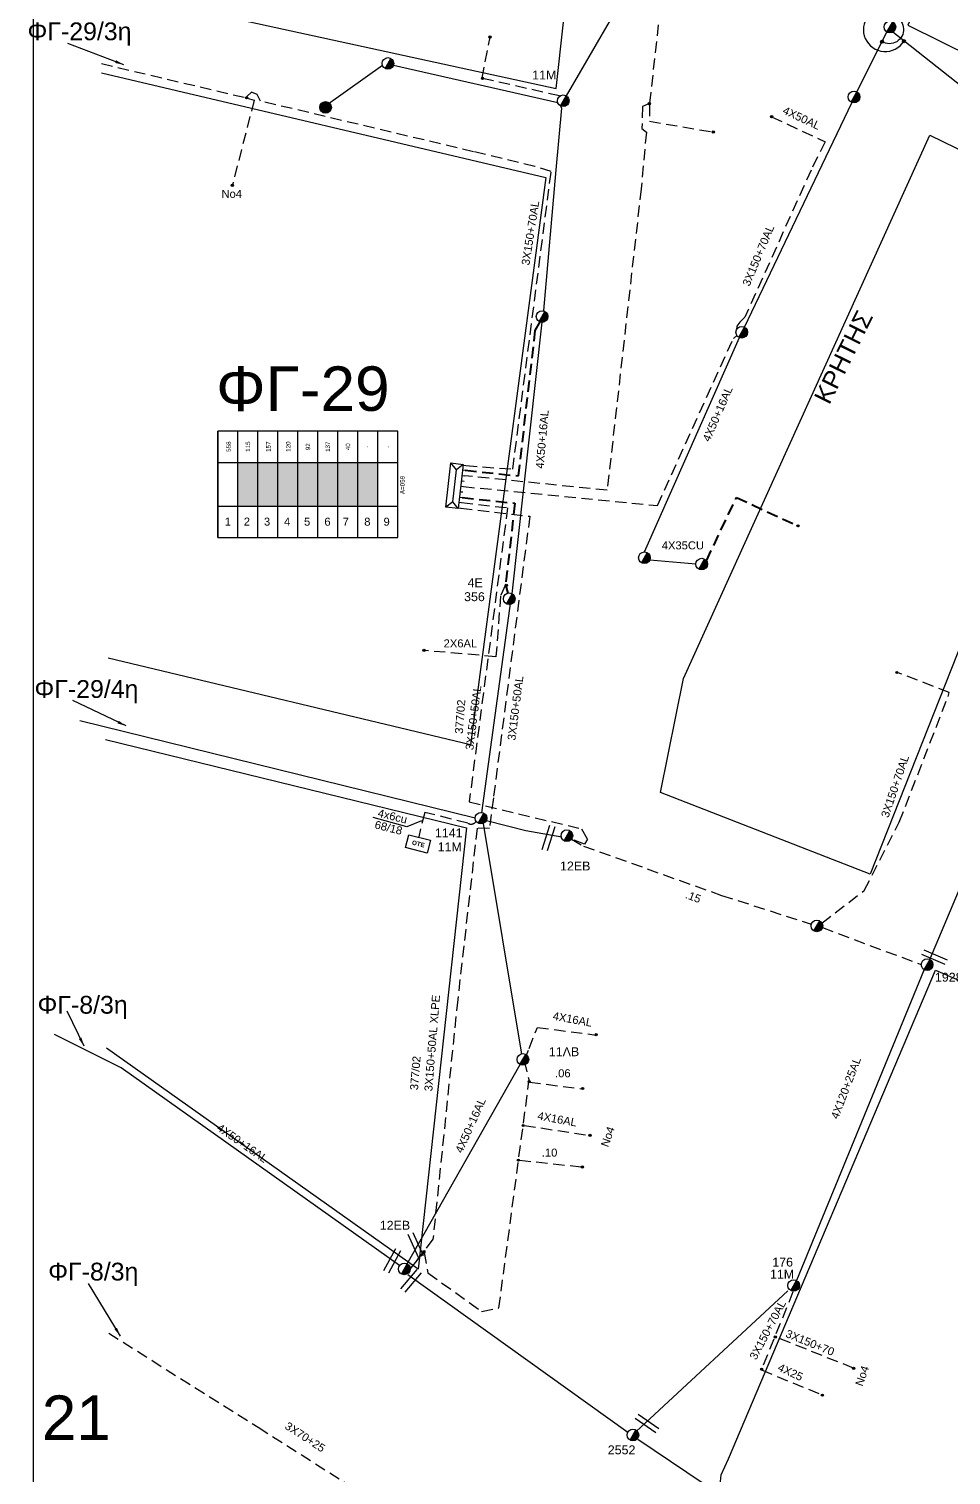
# Model space of a CAD drawing. Header units: millimetres. Extents: x 751 to 1825, y 358 to 872.
# Drawn here: x 751.4 to 855.1, y 468.8 to 631.4 of the extents above; entities that cross this region are included whole.
import ezdxf
from ezdxf.enums import TextEntityAlignment as Align

# ---------------------------------------------------------------- set-up
doc = ezdxf.new("R2010")
doc.units = ezdxf.units.MM
doc.linetypes.add('DASHED', pattern=[19.05, 12.7, -6.35])
for name, color, linetype in [('Pillar OTE', 7, 'Continuous'), ('Άγνωστα', 7, 'Continuous'), ('Ασφαλειοκιβώτια Χ.Τ 9 αναχωρήσεων', 7, 'Continuous'), ('Γέφυρες Εναέριου Δικτύου', 7, 'Continuous'), ('Γυμνά εναέρια ΧΤ (3Φ)   4x35CU', 7, 'Continuous'), ('Γυμνά εναέρια ΧΤ και ΦΟΠ (3Φ)   4x50+16AL', 7, 'Continuous'), ('Επιγραφές - Σχήματα', 7, 'Continuous'), ('Καλώδια ΧΤ   2x6AL', 7, 'DASHED'), ('Καλώδια ΧΤ   3x150+50AL', 7, 'DASHED'), ('Καλώδια ΧΤ   3x150+70AL', 7, 'DASHED'), ('Καλώδια ΧΤ   3x150AL+50XLPE', 7, 'DASHED'), ('Στύλος Ξύλινος', 7, 'Continuous'), ('Στύλος Ξύλινος @ 1', 7, 'Continuous'), ('Στύλος ΦΜ', 7, 'Continuous'), ('Στύλος ΦΜ @ 1', 7, 'Continuous'), ('Συνδέσεις', 7, 'Continuous'), ('Συνεστραμμένα ΧΤ   4x120+25 AL', 7, 'SYN_LINE'), ('Τομή', 7, 'Continuous'), ('Υποσταθμός πόλεως', 7, 'Continuous'), ('Υπόβαθρο ΔΕΗ', 7, 'Continuous'), ('Υπόγεια Καλώδια Δικτύου ΧΤ   .06', 7, 'DASHED'), ('Υπόγεια Καλώδια Δικτύου ΧΤ   .15', 7, 'DASHED'), ('Υπόγεια καλώδια Δικτύου ΧΤ και Παρ. ΧΤ - 3X150+70 AL', 7, 'DASHED'), ('Υπόγεια καλώδια Παροχών ΧΤ   .10 -', 7, 'DASHED'), ('Υπόγεια καλώδια Παροχών ΧΤ   4x16AL', 7, 'DASHED'), ('Υπόγεια καλώδια Παροχών ΧΤ   4x25', 7, 'DASHED'), ('Υπόγεια καλώδια Παροχών ΧΤ   4x6', 7, 'DASHED')]:
    doc.layers.add(name, color=color, linetype=linetype)
doc.styles.get("Standard").update_dxf_attribs({"font": 'arial.ttf'})
doc.linetypes.add('SYN_LINE', pattern='A,0.5,-0.0001,["/\\/\\/\\/",Standard,S=0.1,R=0,X=0,Y=-0.05],-0.25', length=0.7501)
doc.dimstyles.new('ISO-25', dxfattribs={"dimtxt": 2.5, "dimasz": 2.5, "dimexe": 1.25, "dimexo": 0.625, "dimtad": 1, "dimtxsty": 'Standard', "dimcen": 2.5, "dimadec": 0, "dimazin": 0, "dimtfac": 1, "dimtmove": 0, "dimatfit": 3, "dimfxl": 1, "dimarcsym": 0})

# ---------------------------------------------------------------- blocks, each defined once
blk = doc.blocks.new('ΤΟΜΗ')
at = {"layer": 'Τομή', "ltscale": 40}
for p, q in [((-5.68, 0), (5.68, 0)), ((5.68, -2.33), (-5.68, -2.33))]:
    blk.add_line(p, q, dxfattribs=at)
blk = doc.blocks.new('ΥΠΑΡΧΩΝ ΤΣΙΜΕΝΤΕΝΙΟΣ ΣΤΥΛΟΣ')
at = {"layer": 'Στύλος ΦΜ'}
blk.add_hatch(color=256, dxfattribs=at).paths.add_polyline_path([(-1.29, -2.28, 0.574793), (2.62, 0, 0.268822), (1.3, 2.27)])
blk.add_line((-1.29, -2.28), (1.3, 2.27), dxfattribs=at)
blk.add_circle((0, 0), 2.62, dxfattribs=at)
at = {"layer": 'Στύλος ΦΜ', "flags": 4}
for tag, p in [('ΤΥΠΟΣ', (-4.91, 3.03)), ('ΑΡΙΘΜΟΣ', (-4.68, 8.05))]:
    blk.add_attdef(tag, p, '', height=4, dxfattribs=at)
blk = doc.blocks.new('ΑΣΦΑΛΕΙΟΚΙΒΩΤΙΟ ΥΠΟΣΤΑΘΜΟΥ 9 ΑΝΑΧΩΡΗΣΕΩΝ')
at = {"layer": 'Ασφαλειοκιβώτια Χ.Τ 9 αναχωρήσεων', "ltscale": 40}
for p, q in [((-23.8, 40.36), (24.02, 40.36)), ((-9.72, 40.36), (-9.72, -40.64)), ((9.94, 40.36), (9.94, -40.64)), ((-23.8, 31.36), (24.02, 31.36)), ((-23.8, 22.36), (24.02, 22.36)), ((-23.8, 13.36), (24.02, 13.36)), ((-23.8, 4.36), (24.02, 4.36)), ((-23.8, -4.64), (24.02, -4.64)), ((-23.8, -13.64), (24.02, -13.64)), ((-23.8, -22.64), (24.02, -22.64)), ((-23.8, -31.64), (24.02, -31.64))]:
    blk.add_line(p, q, dxfattribs=at)
at = {"layer": 'Ασφαλειοκιβώτια Χ.Τ 9 αναχωρήσεων'}
blk.add_lwpolyline([(-23.8, -40.64), (24.02, -40.64), (24.02, 40.36), (-23.8, 40.36)], close=True, dxfattribs=at)
for s, p in [('1', (-18.45, 37.24)), ('2', (-18.45, 28.67)), ('3', (-18.45, 19.6)), ('4', (-18.45, 10.58)), ('5', (-18.45, 1.57)), ('6', (-18.45, -7.57)), ('7', (-18.45, -15.81)), ('8', (-18.45, -25.5)), ('9', (-18.45, -34.19))]:
    blk.add_text(s, height=3.6, rotation=270, dxfattribs=at).set_placement(p)
at = {"layer": 'Ασφαλειοκιβώτια Χ.Τ 9 αναχωρήσεων', "ltscale": 40}
for tag, height, p in [('ΟΝΟΜΑ', 5, (-0.16, 44.31)), ('ΚΕΙΜΕΝΟ 1', 2, (17.06, 35.59)), ('ΚΕΙΜΕΝΟ 2', 2, (17.06, 26.88)), ('ΚΕΙΜΕΝΟ 3', 2, (17.06, 17.69)), ('ΚΕΙΜΕΝΟ 4', 2, (17.06, 8.71)), ('ΚΕΙΜΕΝΟ 5', 2, (17.06, -0.13)), ('ΚΕΙΜΕΝΟ 6', 2, (17.06, -9.05)), ('ΚΕΙΜΕΝΟ 7', 2, (17.06, -18.13)), ('ΚΕΙΜΕΝΟ 8', 2, (17.06, -26.85)), ('ΚΕΙΜΕΝΟ 9', 2, (17.06, -35.99)), ('ΣΧ', 2, (-0.1, -42.64))]:
    blk.add_attdef(tag, text='', height=height, dxfattribs=at).set_placement(p, align=Align.MIDDLE_CENTER)
blk = doc.blocks.new('_ΣΥΝΔΕΣΗ')
at = {"layer": 'Συνδέσεις', "linetype": 'SYN_LINE', "ltscale": 40}
blk.add_hatch(color=256, dxfattribs=at).paths.add_polyline_path([(0.5, -0.01, 1), (-0.5, -0.01, 1)])
at = {"layer": 'Συνδέσεις'}
blk.add_circle((0, -0.01), 0.5, dxfattribs=at)
blk = doc.blocks.new('ΥΠΑΡΧΩΝ ΞΥΛΙΝΟΣ ΣΤΥΛΟΣ')
at = {"layer": 'Στύλος Ξύλινος'}
h = blk.add_hatch(color=256, dxfattribs=at)
h.paths.add_polyline_path([(-2.62, 0, 0.270008), (-1.29, -2.28), (1.3, 2.27, 0.576266)])
h.paths.add_polyline_path([(-1.29, -2.28, 0.574793), (2.62, 0, 0.268822), (1.3, 2.27)])
blk.add_line((-1.29, -2.28), (1.3, 2.27), dxfattribs=at)
blk.add_circle((0, 0), 2.62, dxfattribs=at)
at = {"layer": 'Στύλος Ξύλινος', "flags": 4}
for tag, p in [('ΑΡΙΘΜΟΣ', (-4.91, 8.6)), ('ΤΥΠΟΣ', (-4.85, 3.39))]:
    blk.add_attdef(tag, p, '', height=4, dxfattribs=at)
blk = doc.blocks.new('ΥΠΟΣΤΑΘΜΟΣ ΠΟΛΕΩΣ 9 ΑΝΑΧΩΡΗΣΕΩΝ')
at = {"layer": 'Υποσταθμός πόλεως', "ltscale": 40}
for p, q in [((-9.63, -2.82), (-9.63, -4)), ((-7.12, -2.82), (-7.12, -4)), ((-4.84, -2.82), (-4.84, -4)), ((-2.36, -2.82), (-2.36, -4)), ((0.09, -2.82), (0.09, -4)), ((2.55, -2.82), (2.55, -4)), ((5.02, -2.82), (5.02, -4)), ((7.48, -2.82), (7.48, -4)), ((9.61, -2.82), (9.61, -4))]:
    blk.add_line(p, q, dxfattribs=at)
blk.add_lwpolyline([(-10.02, 2.82), (10.02, 2.82), (10.02, -2.82), (-10.02, -2.82)], close=True, dxfattribs=at)
for points in [[(-7.21, 0), (-10.02, 2.82)], [(-10.02, -2.82), (-7.21, 0)], [(-7.21, 0), (7.21, 0)], [(7.21, 0), (10.02, 2.82)], [(10.02, -2.82), (7.21, 0)]]:
    blk.add_lwpolyline(points, dxfattribs=at)
at = {"layer": 'Υποσταθμός πόλεως', "linetype": 'SYN_LINE', "ltscale": 40, "flags": 1}
for tag, p in [('ΜΕΤΑΣΧΗΜΑΤΙΣΜΟΣ', (10.79, 1.71)), ('ΙΣΧΥΣ', (10.77, -1.08)), ('ΑΡΙΘΜΟΣ', (10.89, -3.8))]:
    blk.add_attdef(tag, p, '', height=1.8, dxfattribs=at)
blk = doc.blocks.new('PILLAR ΟΤΕ')
at = {"layer": 'Pillar OTE', "ltscale": 40}
blk.add_lwpolyline([(-3.31, 2.02), (3.39, 2.02), (3.39, -1.99), (-3.31, -1.99)], close=True, dxfattribs=at)
at = {"layer": 'Pillar OTE', "insert": (-1.81, 0.71), "char_height": 1.3575, "width": 109.961, "attachment_point": 1}
blk.add_mtext('{\\fArial|b1|i0|c161|p34;OTE}', dxfattribs=at)

msp = doc.modelspace()

# ---------------------------------------------------------------- hatches: boundary and pattern name
at = {"layer": 'Ασφαλειοκιβώτια Χ.Τ 9 αναχωρήσεων', "lineweight": 40, "ltscale": 0.1}
for color, points in [(87, [(777.16, 582.63), (774.91, 582.63), (774.91, 577.72), (777.16, 577.71)]), (1, [(777.16, 582.63), (777.16, 577.71), (779.41, 577.71), (779.41, 582.63)]), (30, [(779.41, 582.63), (779.41, 577.71), (781.66, 577.71), (781.66, 582.62)]), (2, [(781.66, 582.62), (781.66, 577.71), (783.91, 577.71), (783.91, 582.62)]), (27, [(783.91, 582.62), (783.91, 577.71), (786.16, 577.7), (786.16, 582.62)]), (5, [(786.16, 582.62), (786.16, 577.7), (788.41, 577.7), (788.41, 582.62)]), (133, [(788.41, 582.62), (788.41, 577.7), (790.66, 577.7), (790.66, 582.61)])]:
    msp.add_hatch(color=color, dxfattribs=at).paths.add_polyline_path(points)

# ---------------------------------------------------------------- linework, layer by layer
at = {"layer": 'Άγνωστα', "color": 2, "linetype": 'DASHED', "ltscale": 0.1}
for points in [[(823.45, 643.21), (821.19, 622.85)], [(821.2, 623), (820.42, 622.66), (820.35, 620.16), (820.85, 619.76), (820.26, 613.41), (816.44, 579.5), (800.41, 581.14)], [(821.19, 622.85), (821.19, 622.85), (821.19, 621), (828.37, 619.78)]]:
    msp.add_lwpolyline(points, dxfattribs=at)
at = {"layer": 'Άγνωστα', "color": 27, "ltscale": 0.1}
msp.add_lwpolyline([(844.45, 624.32), (844.52, 624.29), (847.9, 631.02)], dxfattribs=at)
at = {"layer": 'Άγνωστα', "color": 87, "linetype": 'DASHED', "ltscale": 0.1}
for points in [[(802.37, 625.82), (803.27, 630.46)], [(811.08, 623.84), (802.37, 625.82)]]:
    msp.add_lwpolyline(points, dxfattribs=at)
at = {"layer": 'Άγνωστα', "color": 85, "linetype": 'SYN_LINE', "ltscale": 10}
for points in [[(791.17, 627.27), (785.05, 622.9)], [(810.89, 623.07), (810.89, 623.07), (792.4, 627.25)]]:
    msp.add_lwpolyline(points, dxfattribs=at)
at = {"layer": 'Άγνωστα', "color": 1, "linetype": 'DASHED', "ltscale": 0.1}
msp.add_lwpolyline([(775.94, 623.58), (776.75, 623.36), (774.29, 613.8)], dxfattribs=at)
at = {"layer": 'Άγνωστα', "color": 27, "linetype": 'DASHED', "ltscale": 0.1}
msp.add_lwpolyline([(834.93, 621.5), (840.95, 618.69)], dxfattribs=at)
at = {"layer": 'Άγνωστα', "color": 85, "linetype": 'DASHED', "lineweight": 40, "ltscale": 0.1}
msp.add_lwpolyline([(800.48, 581.75), (806.47, 581.12), (808.35, 597.45), (808.9, 598.43)], dxfattribs=at)
at = {"layer": 'Άγνωστα', "color": 30, "linetype": 'DASHED', "lineweight": 40, "ltscale": 0.1}
msp.add_lwpolyline([(800.14, 578.69), (806.06, 578.05), (805.02, 568.88), (805.27, 567.95)], dxfattribs=at)
at = {"layer": 'Άγνωστα', "color": 27, "linetype": 'DASHED', "lineweight": 40, "ltscale": 0.1}
msp.add_lwpolyline([(827.6, 571.58), (830.98, 578.69), (837.99, 575.45)], dxfattribs=at)
at = {"layer": 'Γέφυρες Εναέριου Δικτύου', "ltscale": 0.1}
for points in [[(845.78, 632.81, 1.060066), (849.81, 630, 71.863582)], [(848.84, 632.74, -1.064606), (847.36, 629.94, -2.51851)]]:
    msp.add_lwpolyline(points, format="xyb", dxfattribs=at)
at = {"layer": 'Γυμνά εναέρια ΧΤ (3Φ)   4x35CU', "color": 27, "linetype": 'SYN_LINE', "ltscale": 6}
msp.add_lwpolyline([(821.23, 571.67), (826.41, 571.25)], dxfattribs=at)
at = {"layer": 'Γυμνά εναέρια ΧΤ και ΦΟΠ (3Φ)   4x50+16AL', "color": 85, "ltscale": 0.1}
for points in [[(823.13, 643.29), (811.83, 623.86)], [(811.18, 622.72), (811.3, 622.46), (810.65, 615.54), (809.28, 599.72)]]:
    msp.add_lwpolyline(points, dxfattribs=at)
at = {"layer": 'Γυμνά εναέρια ΧΤ και ΦΟΠ (3Φ)   4x50+16AL', "color": 173, "ltscale": 0.1}
msp.add_lwpolyline([(848.37, 631.21), (876.38, 609.07)], dxfattribs=at)
at = {"layer": 'Γυμνά εναέρια ΧΤ και ΦΟΠ (3Φ)   4x50+16AL', "color": 27, "ltscale": 0.1}
for points in [[(831.9, 597.83), (843.94, 623.06)], [(820.63, 572.57), (831.31, 596.67)]]:
    msp.add_lwpolyline(points, dxfattribs=at)
at = {"layer": 'Γυμνά εναέρια ΧΤ και ΦΟΠ (3Φ)   4x50+16AL', "color": 30, "ltscale": 0.1}
for points in [[(805.76, 567.88), (809.12, 598.39)], [(802.33, 543.24), (805.59, 567.05)], [(801.6, 542.64), (757.13, 553.58)], [(802.51, 542.03), (806.79, 516.12)], [(811.33, 540.5), (807.31, 541.23), (802.86, 542.33)], [(793.95, 492.53), (806.64, 514.94)]]:
    msp.add_lwpolyline(points, dxfattribs=at)
at = {"layer": 'Γυμνά εναέρια ΧΤ και ΦΟΠ (3Φ)   4x50+16AL', "color": 2, "ltscale": 0.1}
msp.add_lwpolyline([(793.1, 492.35), (761.79, 514.58), (754.29, 518.32)], dxfattribs=at)
at = {"layer": 'Γυμνά εναέρια ΧΤ και ΦΟΠ (3Φ)   4x50+16AL', "color": 3, "ltscale": 0.1}
for points in [[(794.01, 491.35), (818.77, 473.6)], [(819.88, 472.84), (840.2, 459.13)]]:
    msp.add_lwpolyline(points, dxfattribs=at)
at = {"layer": 'Επιγραφές - Σχήματα', "ltscale": 0.1}
msp.add_lwpolyline([(1720, 856.45), (751.91, 856.45), (751.91, 369.88), (1720, 369.88)], close=True, dxfattribs=at)
at = {"layer": 'Καλώδια ΧΤ   2x6AL', "color": 30, "linetype": 'DASHED', "ltscale": 0.1}
msp.add_lwpolyline([(805.02, 568.88), (804.46, 567.65), (803.93, 560.79), (795.88, 561.49)], dxfattribs=at)
at = {"layer": 'Καλώδια ΧΤ   3x150+50AL', "color": 133, "linetype": 'DASHED', "ltscale": 0.1}
msp.add_lwpolyline([(800, 577.5), (807.74, 576.59), (803.64, 544.91), (803.38, 543.07), (803.2, 541.49), (801.82, 541.52), (799.63, 522.24), (796.85, 495.3), (794.28, 491.96), (795.85, 493.82), (796.28, 491.52), (802.32, 487.19), (804.27, 487.58), (807.65, 513.06)], dxfattribs=at)
at = {"layer": 'Καλώδια ΧΤ   3x150+50AL', "color": 5, "linetype": 'DASHED', "ltscale": 0.1}
msp.add_lwpolyline([(800.07, 578.13), (805.24, 577.54), (800.92, 544.46), (813.57, 541.44), (814.22, 540.29), (813.9, 539.71), (812.43, 540.28)], dxfattribs=at)
at = {"layer": 'Καλώδια ΧΤ   3x150+70AL', "color": 2, "linetype": 'DASHED', "ltscale": 0.1}
msp.add_lwpolyline([(760.39, 484.73), (777.2, 474.16), (799.02, 460.27), (815.88, 449.05), (816.15, 448.83), (816.66, 448.27)], dxfattribs=at)
at = {"layer": 'Καλώδια ΧΤ   3x150+70AL', "color": 5, "linetype": 'DASHED', "ltscale": 0.1}
msp.add_lwpolyline([(844.14, 480.8), (835.3, 484.36)], dxfattribs=at)
at = {"layer": 'Καλώδια ΧΤ   3x150AL+50XLPE', "color": 133, "linetype": 'DASHED', "ltscale": 0.1}
msp.add_lwpolyline([(807.11, 515.37), (807.7, 512.97)], dxfattribs=at)
at = {"layer": 'Συνεστραμμένα ΧΤ   4x120+25 AL', "color": 1, "linetype": 'Continuous', "ltscale": 0.1}
msp.add_lwpolyline([(852.73, 526.75), (858.56, 540.63)], dxfattribs=at)
at = {"layer": 'Συνεστραμμένα ΧΤ   4x120+25 AL', "color": 5, "linetype": 'SYN_LINE', "ltscale": 10}
for points in [[(852.1, 525.61), (837.74, 490.67)], [(836.76, 489.51), (819.71, 473.67)]]:
    msp.add_lwpolyline(points, dxfattribs=at)
at = {"layer": 'Υπόβαθρο ΔΕΗ', "ltscale": 0.1}
for points in [[(759.19, 635.93), (810.7, 624.68), (812.34, 639.64), (758.31, 668.79)], [(850.24, 631.78), (879.72, 617.23), (896.57, 658.36), (875.21, 668.13), (861.69, 637.93), (854.82, 641.03), (850.24, 631.78)], [(759.58, 626.45), (809.54, 614.67), (801.08, 550.88), (760.31, 560.63)], [(852.74, 619.43), (874.64, 608.76), (846.01, 536.34), (822.45, 545.54), (825.03, 558.34), (852.74, 619.43)], [(760.03, 551.48), (800.62, 541.55), (795.19, 491.94), (760.13, 516.77)], [(853.37, 525.54), (888.11, 510.58), (862.33, 445.97), (829.42, 466.18), (829.2, 467.2), (829.2, 468.07), (829.27, 468.8), (830.08, 470.63), (853.37, 525.54)]]:
    msp.add_lwpolyline(points, dxfattribs=at)
at = {"layer": 'Υπόγεια Καλώδια Δικτύου ΧΤ   .06', "color": 133, "linetype": 'DASHED', "ltscale": 0.1}
msp.add_lwpolyline([(807.7, 512.97), (807.7, 512.97), (813.59, 512.21)], dxfattribs=at)
at = {"layer": 'Υπόγεια Καλώδια Δικτύου ΧΤ   .15', "color": 5, "linetype": 'DASHED', "ltscale": 0.1}
for points in [[(812.43, 540.28), (813.78, 539.5), (829.31, 533.96), (839.39, 530.73)], [(840.64, 530.34), (851.77, 526.17)]]:
    msp.add_lwpolyline(points, dxfattribs=at)
at = {"layer": 'Υπόγεια καλώδια Δικτύου ΧΤ και Παρ. ΧΤ - 3X150+70 AL', "color": 1, "linetype": 'DASHED', "ltscale": 0.1}
for points in [[(759.56, 627.47), (775.95, 623.61)], [(800.54, 582.28), (805.83, 581.88), (810.15, 615.36), (808.32, 615.91), (801.41, 617.57), (777.45, 623.26), (777.08, 624), (776.46, 624.26), (775.93, 623.76), (775.9, 623.63)]]:
    msp.add_lwpolyline(points, dxfattribs=at)
at = {"layer": 'Υπόγεια καλώδια Δικτύου ΧΤ και Παρ. ΧΤ - 3X150+70 AL', "color": 27, "linetype": 'DASHED', "ltscale": 0.1}
for points in [[(840.95, 618.69), (839.38, 615.51), (831.92, 598.96), (831.37, 598.42), (831.02, 597.95), (831, 597.57)], [(800.27, 579.92), (822.09, 577.79), (830.63, 596.55), (831.02, 596.92)]]:
    msp.add_lwpolyline(points, dxfattribs=at)
at = {"layer": 'Υπόγεια καλώδια Δικτύου ΧΤ και Παρ. ΧΤ - 3X150+70 AL', "color": 5, "linetype": 'DASHED', "ltscale": 0.1}
for points in [[(840.58, 530.85), (845.36, 534.52), (849.29, 542.19), (854.78, 556.33), (854.91, 556.78), (849.06, 559.02)], [(837.33, 489.37), (833.83, 480.72)]]:
    msp.add_lwpolyline(points, dxfattribs=at)
at = {"layer": 'Υπόγεια καλώδια Παροχών ΧΤ   .10 -', "color": 133, "linetype": 'DASHED', "ltscale": 0.1}
msp.add_lwpolyline([(806.58, 504.19), (813.68, 503.42)], dxfattribs=at)
at = {"layer": 'Υπόγεια καλώδια Παροχών ΧΤ   4x16AL', "color": 133, "linetype": 'DASHED', "ltscale": 0.1}
for points in [[(807.11, 515.37), (807.66, 516.75), (808.6, 519.12), (815.17, 518.26)], [(807.11, 508.09), (814.51, 506.98)]]:
    msp.add_lwpolyline(points, dxfattribs=at)
at = {"layer": 'Υπόγεια καλώδια Παροχών ΧΤ   4x25', "color": 5, "linetype": 'DASHED', "ltscale": 0.1}
msp.add_lwpolyline([(833.79, 480.61), (833.79, 480.61), (840.67, 477.77)], dxfattribs=at)
at = {"layer": 'Υπόγεια καλώδια Παροχών ΧΤ   4x6', "color": 30, "linetype": 'DASHED', "ltscale": 0.1}
msp.add_lwpolyline([(801.7, 542.28, -0.433902), (800.77, 542.09), (795.92, 543.28), (795.25, 540.56)], format="xyb", dxfattribs=at)

# ---------------------------------------------------------------- block references
at = {"layer": 'Pillar OTE', "xscale": 0.375, "yscale": 0.375, "zscale": 0.375, "rotation": 346}
msp.add_blockref('PILLAR ΟΤΕ', (795.16, 539.75), dxfattribs=at)
at = {"layer": 'Ασφαλειοκιβώτια Χ.Τ 9 αναχωρήσεων', "ltscale": 0.1}
ref = msp.add_blockref('ΑΣΦΑΛΕΙΟΚΙΒΩΤΙΟ ΥΠΟΣΤΑΘΜΟΥ 9 ΑΝΑΧΩΡΗΣΕΩΝ', (782.75, 580.14), dxfattribs=dict(at, xscale=0.2499999999999403, yscale=0.2499999999999403, zscale=0.2499999999999403, rotation=89.94133062145343))
ref.add_attrib('ΣΧ', 'A=059', dxfattribs={"ltscale": 40, "height": 0.5, "rotation": 89.9413}).set_placement((793.41, 580.1), align=Align.MIDDLE_CENTER)
ref.add_attrib('ΚΕΙΜΕΝΟ 2', '115', dxfattribs={"ltscale": 40, "height": 0.5, "rotation": 89.9413}).set_placement((776.04, 584.41), align=Align.MIDDLE_CENTER)
ref.add_attrib('ΚΕΙΜΕΝΟ 1', '558', dxfattribs={"ltscale": 40, "height": 0.5, "rotation": 89.9413}).set_placement((773.86, 584.41), align=Align.MIDDLE_CENTER)
ref.add_attrib('ΚΕΙΜΕΝΟ 3', '157', dxfattribs={"ltscale": 40, "height": 0.5, "rotation": 89.9413}).set_placement((778.34, 584.41), align=Align.MIDDLE_CENTER)
ref.add_attrib('ΚΕΙΜΕΝΟ 4', '120', dxfattribs={"ltscale": 40, "height": 0.5, "rotation": 89.9413}).set_placement((780.58, 584.41), align=Align.MIDDLE_CENTER)
ref.add_attrib('ΚΕΙΜΕΝΟ 5', '92', dxfattribs={"ltscale": 40, "height": 0.5, "rotation": 89.9413}).set_placement((782.79, 584.4), align=Align.MIDDLE_CENTER)
ref.add_attrib('ΚΕΙΜΕΝΟ 6', '137', dxfattribs={"ltscale": 40, "height": 0.5, "rotation": 89.9413}).set_placement((785.02, 584.4), align=Align.MIDDLE_CENTER)
ref.add_attrib('ΚΕΙΜΕΝΟ 7', '40', dxfattribs={"ltscale": 40, "height": 0.5, "rotation": 89.9413}).set_placement((787.29, 584.4), align=Align.MIDDLE_CENTER)
ref.add_attrib('ΚΕΙΜΕΝΟ 8', '-', dxfattribs={"ltscale": 40, "height": 0.5, "rotation": 89.9413}).set_placement((789.47, 584.4), align=Align.MIDDLE_CENTER)
ref.add_attrib('ΚΕΙΜΕΝΟ 9', '-', dxfattribs={"ltscale": 40, "height": 0.5, "rotation": 89.9413}).set_placement((791.75, 584.39), align=Align.MIDDLE_CENTER)
at = {"layer": 'Στύλος Ξύλινος @ 1', "ltscale": 0.1, "xscale": 0.25, "yscale": 0.25, "zscale": 0.25}
msp.add_blockref('ΥΠΑΡΧΩΝ ΞΥΛΙΝΟΣ ΣΤΥΛΟΣ', (784.77, 622.55), dxfattribs=at)
at = {"layer": 'Στύλος ΦΜ @ 1', "ltscale": 0.1}
ref = msp.add_blockref('ΥΠΑΡΧΩΝ ΤΣΙΜΕΝΤΕΝΙΟΣ ΣΤΥΛΟΣ', (848.23, 631.59), dxfattribs=dict(at, xscale=0.25, yscale=0.25, zscale=0.25))
ref.add_attrib('ΑΡΙΘΜΟΣ', '5', (847.78, 633.23), dxfattribs={"layer": 'Στύλος ΦΜ', "height": 1, "flags": 4})
at = {"layer": 'Στύλος ΦΜ @ 1', "ltscale": 0.1, "xscale": 0.25, "yscale": 0.25, "zscale": 0.25}
for p in [(791.79, 627.49), (844.2, 623.72), (809.12, 599.04), (831.57, 597.27), (820.63, 571.92), (827.07, 571.2), (840.02, 530.53)]:
    msp.add_blockref('ΥΠΑΡΧΩΝ ΤΣΙΜΕΝΤΕΝΙΟΣ ΣΤΥΛΟΣ', p, dxfattribs=at)
at = {"layer": 'Στύλος ΦΜ @ 1', "ltscale": 0.1}
ref = msp.add_blockref('ΥΠΑΡΧΩΝ ΤΣΙΜΕΝΤΕΝΙΟΣ ΣΤΥΛΟΣ', (811.5, 623.29), dxfattribs=dict(at, xscale=0.25, yscale=0.25, zscale=0.25))
ref.add_attrib('ΤΥΠΟΣ', '11M', (808.01, 625.69), dxfattribs={"layer": 'Στύλος ΦΜ', "height": 1, "flags": 4})
ref = msp.add_blockref('ΥΠΑΡΧΩΝ ΤΣΙΜΕΝΤΕΝΙΟΣ ΣΤΥΛΟΣ', (805.43, 567.31), dxfattribs=dict(at, xscale=0.25, yscale=0.25, zscale=0.25))
ref.add_attrib('ΤΥΠΟΣ', '4E', (800.74, 568.61), dxfattribs={"layer": 'Στύλος ΦΜ', "height": 1, "flags": 4})
ref.add_attrib('ΑΡΙΘΜΟΣ', '356', (800.35, 567.04), dxfattribs={"layer": 'Στύλος ΦΜ', "height": 1, "flags": 4})
ref = msp.add_blockref('ΥΠΑΡΧΩΝ ΤΣΙΜΕΝΤΕΝΙΟΣ ΣΤΥΛΟΣ', (802.25, 542.64), dxfattribs=dict(at, xscale=0.25, yscale=0.25, zscale=0.25))
ref.add_attrib('ΤΥΠΟΣ', '11M', (797.38, 538.91), dxfattribs={"layer": 'Στύλος ΦΜ', "height": 1, "flags": 4})
ref.add_attrib('ΑΡΙΘΜΟΣ', '1141', (797.07, 540.48), dxfattribs={"layer": 'Στύλος ΦΜ', "height": 1, "flags": 4})
ref = msp.add_blockref('ΥΠΑΡΧΩΝ ΤΣΙΜΕΝΤΕΝΙΟΣ ΣΤΥΛΟΣ', (811.91, 540.67), dxfattribs=dict(at, xscale=0.25, yscale=0.25, zscale=0.25))
ref.add_attrib('ΤΥΠΟΣ', '12ΕΒ', (811.14, 536.76), dxfattribs={"layer": 'Στύλος ΦΜ', "height": 1, "flags": 4})
ref = msp.add_blockref('ΥΠΑΡΧΩΝ ΤΣΙΜΕΝΤΕΝΙΟΣ ΣΤΥΛΟΣ', (852.42, 526.17), dxfattribs=dict(at, xscale=0.25, yscale=0.25, zscale=0.25))
ref.add_attrib('ΑΡΙΘΜΟΣ', '1928', (853.3, 524.26), dxfattribs={"layer": 'Στύλος ΦΜ', "height": 1, "flags": 4})
ref = msp.add_blockref('ΥΠΑΡΧΩΝ ΤΣΙΜΕΝΤΕΝΙΟΣ ΣΤΥΛΟΣ', (806.96, 515.51), dxfattribs=dict(at, xscale=0.25, yscale=0.25, zscale=0.25))
ref.add_attrib('ΤΥΠΟΣ', '11ΛΒ', (809.88, 515.88), dxfattribs={"layer": 'Στύλος ΦΜ', "height": 1, "flags": 4})
ref = msp.add_blockref('ΥΠΑΡΧΩΝ ΤΣΙΜΕΝΤΕΝΙΟΣ ΣΤΥΛΟΣ', (793.63, 491.96), dxfattribs=dict(at, xscale=0.25, yscale=0.25, zscale=0.25))
ref.add_attrib('ΤΥΠΟΣ', '12ΕΒ', (790.87, 496.37), dxfattribs={"layer": 'Στύλος ΦΜ', "height": 1, "flags": 4})
ref = msp.add_blockref('ΥΠΑΡΧΩΝ ΤΣΙΜΕΝΤΕΝΙΟΣ ΣΤΥΛΟΣ', (837.41, 490.1), dxfattribs=dict(at, xscale=0.25, yscale=0.25, zscale=0.25))
ref.add_attrib('ΤΥΠΟΣ', '11M', (834.75, 490.87), dxfattribs={"layer": 'Στύλος ΦΜ', "height": 1, "flags": 4})
ref.add_attrib('ΑΡΙΘΜΟΣ', '176', (835.01, 492.23), dxfattribs={"layer": 'Στύλος ΦΜ', "height": 1, "flags": 4})
ref = msp.add_blockref('ΥΠΑΡΧΩΝ ΤΣΙΜΕΝΤΕΝΙΟΣ ΣΤΥΛΟΣ', (819.34, 473.29), dxfattribs=dict(at, xscale=0.25, yscale=0.25, zscale=0.25))
ref.add_attrib('ΑΡΙΘΜΟΣ', '2552', (816.51, 471.12), dxfattribs={"layer": 'Στύλος ΦΜ', "height": 1, "flags": 4})
at = {"layer": 'Συνδέσεις', "ltscale": 0.1, "xscale": 0.25, "yscale": 0.25, "zscale": 0.25}
for p in [(803.27, 630.46), (802.42, 625.81), (775.9, 623.63), (821.18, 622.97), (834.93, 621.5), (828.37, 619.78), (774.29, 613.8), (837.89, 575.51), (805.09, 568.81), (795.84, 561.52), (849.02, 559.02), (815.2, 518.3), (807.67, 513.02), (813.68, 512.25), (806.99, 508.09), (814.51, 506.98), (806.46, 504.19), (813.66, 503.42), (795.83, 493.91), (835.34, 484.32), (833.81, 480.7), (844.15, 480.78), (840.64, 477.77)]:
    msp.add_blockref('_ΣΥΝΔΕΣΗ', p, dxfattribs=at)
at = {"layer": 'Συνδέσεις', "xscale": 0.345700799648589, "yscale": 0.345700799648589, "zscale": 0.345700799648589}
for p in [(847.36, 629.94), (849.81, 630)]:
    msp.add_blockref('_ΣΥΝΔΕΣΗ', p, dxfattribs=at)
at = {"layer": 'Τομή', "ltscale": 0.1}
for p, xscale, yscale, zscale, rotation in [((809.56, 540.48), 0.249999999999991, 0.249999999999991, 0.249999999999991, 72.73534384862239), ((853.36, 527.29), 0.2500000000000178, 0.2500000000000178, 0.2500000000000178, 336.6546792032734), ((794.64, 494.53), 0.2499999999999218, 0.2499999999999218, 0.2499999999999218, 114.4784830224112), ((792.01, 493.02), 0.2499999999999358, 0.2499999999999358, 0.2499999999999358, 61.43208667407933), ((794.16, 490.82), 0.2499999999999443, 0.2499999999999443, 0.2499999999999443, 50.22713204750802), ((821.09, 474.82), 0.2500000000000185, 0.2500000000000185, 0.2500000000000185, 325.4114287707406)]:
    msp.add_blockref('ΤΟΜΗ', p, dxfattribs=dict(at, xscale=xscale, yscale=yscale, zscale=zscale, rotation=rotation))
at = {"layer": 'Υποσταθμός πόλεως', "xscale": 0.250000000000035, "yscale": 0.250000000000035, "zscale": 0.250000000000035, "rotation": 83.58757650676043}
msp.add_blockref('ΥΠΟΣΤΑΘΜΟΣ ΠΟΛΕΩΣ 9 ΑΝΑΧΩΡΗΣΕΩΝ', (799.28, 580.01), dxfattribs=at)

# ---------------------------------------------------------------- texts
at = {"layer": 'Γυμνά εναέρια ΧΤ (3Φ)   4x35CU', "color": 7, "ltscale": 0.1, "insert": (822.58, 573.76), "char_height": 0.9, "width": 84.1859, "attachment_point": 1}
msp.add_mtext('4X35CU', dxfattribs=at)
at = {"layer": 'Γυμνά εναέρια ΧΤ και ΦΟΠ (3Φ)   4x50+16AL', "color": 7, "ltscale": 0.1, "char_height": 0.9, "width": 84.1859, "attachment_point": 1}
for s, insert, rotation in [('4X50AL', (836.47, 622.71), 335.0332), ('4X50+16AL', (827.13, 585.24), 66.533), ('4X50+16AL', (808.39, 581.98), 84.9534), ('4X50+16AL', (799.31, 505.27), 65.9215), ('4X50+16AL', (772.96, 508.37), 325.0982)]:
    msp.add_mtext(s, dxfattribs=dict(at, insert=insert, rotation=rotation))
at = {"layer": 'Επιγραφές - Σχήματα', "ltscale": 0.1}
for s, insert, char_height, width, attachment_point in [('ΦΓ-29/3η', (757.1, 630.8), 2, 8.5591, 5), ('No4', (773.07, 613.28), 0.9, 2.4307, 1), ('ΦΓ-29/4η', (757.88, 556.86), 2, 8.5591, 5), ('ΦΓ-8/3η', (757.45, 521.36), 2, 8.5591, 5), ('ΦΓ-8/3η', (758.65, 491.36), 2, 8.5591, 5), ('21', (752.86, 477.74), 5, 9.6451, 1)]:
    msp.add_mtext(s, dxfattribs=dict(at, insert=insert, char_height=char_height, width=width, attachment_point=attachment_point))
at = {"layer": 'Επιγραφές - Σχήματα', "ltscale": 0.1, "attachment_point": 5}
for s, insert, char_height, rotation in [('ΚΡΗΤΗΣ', (843.01, 594.49), 2, 63.639), ('377/02', (799.91, 554.05), 0.9, 85.7452)]:
    msp.add_mtext(s, dxfattribs=dict(at, insert=insert, char_height=char_height, rotation=rotation))
at = {"layer": 'Επιγραφές - Σχήματα', "insert": (772.46, 593.43), "char_height": 5, "width": 9.9324, "attachment_point": 1}
msp.add_mtext('ΦΓ-29', dxfattribs=at)
at = {"layer": 'Επιγραφές - Σχήματα', "ltscale": 0.1, "char_height": 0.9, "width": 2.2669, "attachment_point": 1, "rotation": 70.6849}
for insert in [(815.7, 505.89), (844.3, 479)]:
    msp.add_mtext('No4', dxfattribs=dict(at, insert=insert))
at = {"layer": 'Καλώδια ΧΤ   2x6AL', "color": 7, "linetype": 'DASHED', "ltscale": 0.1, "insert": (798.05, 562.74), "char_height": 0.9, "width": 84.1859, "attachment_point": 1}
msp.add_mtext('2X6AL', dxfattribs=at)
at = {"layer": 'Καλώδια ΧΤ   3x150+50AL', "color": 7, "linetype": 'DASHED', "ltscale": 0.1, "char_height": 0.9, "width": 84.1859, "attachment_point": 1, "rotation": 82.7835}
for insert in [(805.22, 551.45), (800.49, 550.36)]:
    msp.add_mtext('3X150+50AL', dxfattribs=dict(at, insert=insert))
at = {"layer": 'Καλώδια ΧΤ   3x150AL+50XLPE', "color": 7, "linetype": 'DASHED', "ltscale": 0.1, "char_height": 0.9, "attachment_point": 1, "rotation": 346}
for s, insert in [('4x6cu', (790.79, 543.7)), ('68/18', (790.44, 542.39))]:
    msp.add_mtext_dynamic_manual_height_columns(s, width=1.8, gutter_width=12.5, heights=[0.118], dxfattribs=dict(at, insert=insert))
at = {"layer": 'Καλώδια ΧΤ   3x150AL+50XLPE', "color": 7, "linetype": 'DASHED', "ltscale": 0.1, "char_height": 0.9}
for s, insert, width, attachment_point, rotation in [('3X150+50AL XLPE', (795.87, 511.97), 84.1859, 1, 85.3608), ('377/02', (794.26, 512.1), 84.1859, 1, 85.3608), ('3X70+25', (782.47, 473.06), 13.9242, 5, 326.9109)]:
    msp.add_mtext(s, dxfattribs=dict(at, insert=insert, width=width, attachment_point=attachment_point, rotation=rotation))
at = {"layer": 'Συνεστραμμένα ΧΤ   4x120+25 AL', "color": 7, "linetype": 'DASHED', "ltscale": 0.1, "insert": (841.56, 509.06), "char_height": 0.9, "width": 84.1859, "attachment_point": 1, "rotation": 69.0766}
msp.add_mtext('4X120+25AL', dxfattribs=at)
at = {"layer": 'Υπόγεια Καλώδια Δικτύου ΧΤ   .06', "color": 7, "linetype": 'DASHED', "ltscale": 0.1, "insert": (810.58, 514.41), "char_height": 0.9, "width": 84.1859, "attachment_point": 1}
msp.add_mtext('.06', dxfattribs=at)
at = {"layer": 'Υπόγεια Καλώδια Δικτύου ΧΤ   .15', "color": 7, "linetype": 'DASHED', "ltscale": 0.1, "insert": (825.46, 534.53), "char_height": 0.9, "width": 84.1859, "attachment_point": 1, "rotation": 339.4147}
msp.add_mtext('.15', dxfattribs=at)
at = {"layer": 'Υπόγεια καλώδια Δικτύου ΧΤ και Παρ. ΧΤ - 3X150+70 AL', "color": 7, "linetype": 'DASHED', "ltscale": 0.1, "char_height": 0.9, "width": 84.1859, "attachment_point": 1}
for s, insert, rotation in [('3X150+70AL', (806.8, 604.89), 81.1509), ('3X150+70AL', (831.61, 602.71), 67.2683), ('3X150+70AL', (847.21, 542.91), 71.2586), ('3X150+70AL', (832.4, 482.09), 62.299), ('3X150+70', (836.76, 485.18), 337.7425)]:
    msp.add_mtext(s, dxfattribs=dict(at, insert=insert, rotation=rotation))
at = {"layer": 'Υπόγεια καλώδια Παροχών ΧΤ   .10 -', "color": 7, "linetype": 'DASHED', "ltscale": 0.1, "insert": (809.09, 505.49), "char_height": 0.9, "width": 84.1859, "attachment_point": 1}
msp.add_mtext('.10', dxfattribs=at)
at = {"layer": 'Υπόγεια καλώδια Παροχών ΧΤ   4x16AL', "color": 7, "linetype": 'DASHED', "ltscale": 0.1, "char_height": 0.9, "width": 84.1859, "attachment_point": 1, "rotation": 349.5168}
for insert in [(810.43, 520.88), (808.71, 509.66)]:
    msp.add_mtext('4X16AL', dxfattribs=dict(at, insert=insert))
at = {"layer": 'Υπόγεια καλώδια Παροχών ΧΤ   4x25', "color": 7, "linetype": 'DASHED', "ltscale": 0.1, "insert": (835.91, 481.39), "char_height": 0.9, "width": 84.1859, "attachment_point": 1, "rotation": 335.1549}
msp.add_mtext('4X25', dxfattribs=at)

# ---------------------------------------------------------------- leaders
at = {"layer": 'Επιγραφές - Σχήματα', "ltscale": 40}
for points in [[(762.1, 627.34), (755.79, 629.72)], [(762.34, 553.01), (756.36, 555.88)], [(757.61, 516.99), (755.72, 520.93)], [(761.7, 484.4), (758.1, 490.34)]]:
    msp.add_leader(points, dimstyle='ISO-25', override={"dimasz": 1, "dimtad": 0}, dxfattribs=at)
at = {"layer": 'Επιγραφές - Σχήματα'}
msp.add_leader([(795.56, 542.34), (793.92, 541.67), (790.13, 542.72)], dimstyle='ISO-25', override={"dimasz": 0.1, "dimgap": 0.625, "dimtad": 0}, dxfattribs=at)

doc.saveas('drawing.dxf')
